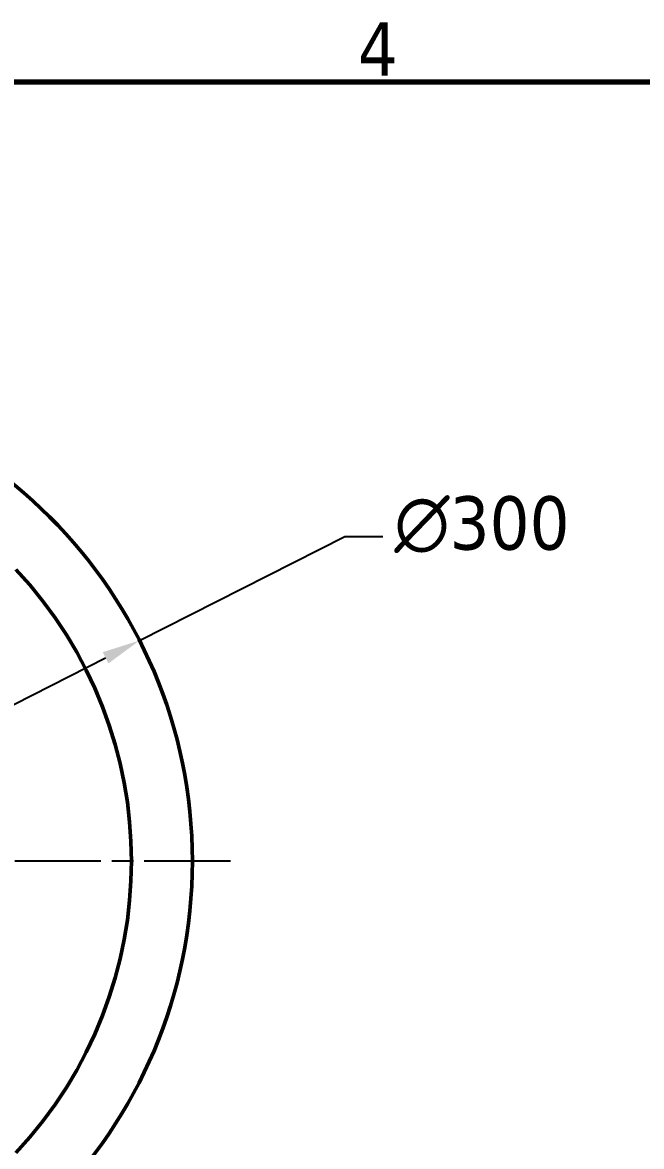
# Model space of a CAD drawing. Header units: millimetres. Extents: x 0 to 2100, y 0 to 1485.
# Drawn here: x 758.8 to 962, y 1085.1 to 1454.5 of the extents above; entities that cross this region are included whole.
import ezdxf

# ---------------------------------------------------------------- set-up
doc = ezdxf.new("R2010")
doc.units = ezdxf.units.MM
doc.header["$LTSCALE"] = 5
doc.linetypes.add('CHAIN', pattern=[0.3543, 0.2362, -0.0295, 0.0591, -0.0295])
for name, color, linetype, lineweight in [('Bordo (ISO)', 7, 'Continuous', 70), ('Centro (ISO)', 7, 'Continuous', 25), ('Quota (ISO)', 7, 'Continuous', 25), ('Visibile (ISO)', 7, 'Continuous', 50)]:
    doc.layers.add(name, color=color, linetype=linetype, lineweight=lineweight)
doc.styles.add('Testo nota (ISO)', font='tahoma.ttf')
doc.dimstyles.new('Default - Metodo 1b (ISO)', dxfattribs={"dimscale": 5, "dimtxt": 3.5, "dimasz": 2.5, "dimexe": 3.175, "dimexo": 0, "dimgap": 0.762, "dimtad": 1, "dimtoh": 1, "dimrnd": 1e-08, "dimtxsty": 'Testo nota (ISO)', "dimcen": 0.09, "dimdle": 10, "dimclrd": 256, "dimclre": 256, "dimclrt": 256, "dimazin": 2, "dimtfac": 1, "dimtmove": 0, "dimatfit": 3, "dimfxl": 1, "dimtolj": 1, "dimlwd": -1, "dimlwe": -1, "dimarcsym": 0})

# ---------------------------------------------------------------- blocks, each defined once
blk = doc.blocks.new('Bordi Bordo di default')
at = {"layer": 'Bordo (ISO)', "flags": 128}
blk.add_lwpolyline([(10, 10), (10, 287), (410, 287), (410, 10), (10, 10)], dxfattribs=at)
at = {"layer": 'Bordo (ISO)', "insert": (173.779, 287.4), "char_height": 3.5, "attachment_point": 7, "style": 'Testo nota (ISO)'}
blk.add_mtext('4', dxfattribs=at)
blk = doc.blocks.new('*D14')
at = {"layer": 'Defpoints', "color": 0}
for p in [(797.19, 1251.39), (511.91, 1106.41)]:
    blk.add_point(p, dxfattribs=at)
at = {"layer": 'Quota (ISO)'}
for p, q in [((797.19, 1251.39), (864.57, 1285.63)), ((864.57, 1285.63), (877.07, 1285.63)), ((523.05, 1112.08), (786.04, 1245.72))]:
    blk.add_line(p, q, dxfattribs=at)
for points in [[(785.1, 1247.58), (786.99, 1243.87), (797.19, 1251.39)], [(522.11, 1113.93), (524, 1110.22), (511.91, 1106.41)]]:
    blk.add_solid(points, dxfattribs=at)
at = {"layer": 'Quota (ISO)', "insert": (880.88, 1298.79), "char_height": 17.5, "attachment_point": 1, "style": 'Testo nota (ISO)'}
blk.add_mtext('\\A1;{\\fAIGDT|b0|i0;\\H17.5000;\\ln}\\fTahoma|b0|i0;\\H17.5000;300', dxfattribs=at)

msp = doc.modelspace()

# ---------------------------------------------------------------- linework, layer by layer
at = {"layer": 'Centro (ISO)', "linetype": 'CHAIN', "ltscale": 23.990969}
msp.add_line((827.0468, 1178.8997), (482.0468, 1178.8997), dxfattribs=at)
at = {"layer": 'Visibile (ISO)'}
msp.add_circle((654.5468, 1178.8997), 160, dxfattribs=at)
msp.add_arc((654.5468, 1178.8997), 140, 316.771653, 43.228347, dxfattribs=at)

# ---------------------------------------------------------------- block references
at = {"xscale": 5, "yscale": 5, "zscale": 5}
msp.add_blockref('Bordi Bordo di default', (0, 0), dxfattribs=at)

# ---------------------------------------------------------------- dimensions: what is measured, and where the dimension line sits
at = {"layer": 'Quota (ISO)'}
dim = msp.add_diameter_dim_2p(p1=(511.9081, 1106.4138), p2=(797.1855, 1251.3856), text='{\\fAIGDT|b0|i0;\\H17.5000;\\ln}\\fTahoma|b0|i0;\\H17.5000;300', dimstyle='Default - Metodo 1b (ISO)', override={"dimgap": 0.762, "dimtad": 0, "dimtih": 1, "dimdec": 2, "dimtol": 0, "dimlim": 0, "dimtp": 0, "dimtm": 0, "dimtdec": 2, "dimatfit": 2}, dxfattribs=at)
dim.commit()
dim.dimension.update_dxf_attribs({"geometry": '*D14', "text_midpoint": (909.5496, 1285.6271), "dimtype": 163})

doc.saveas('drawing.dxf')
